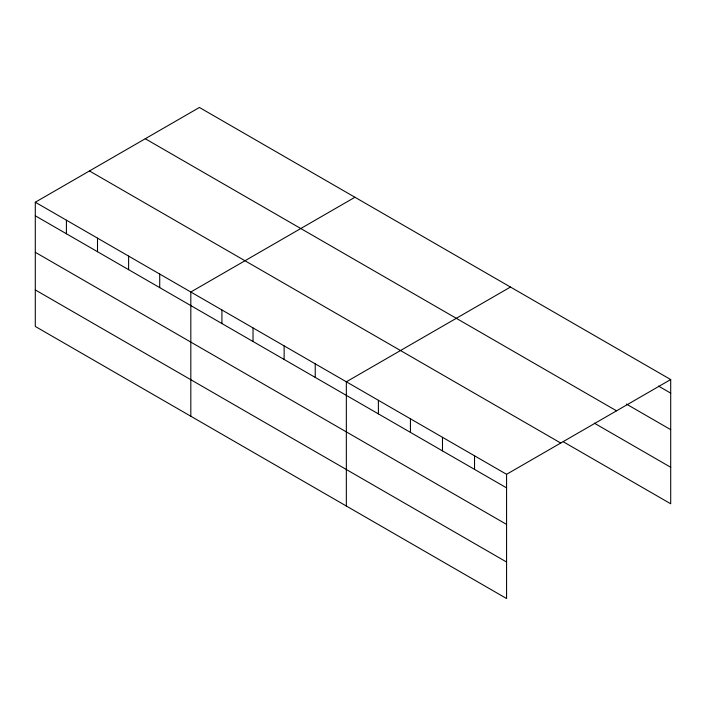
<?xml version="1.0" encoding="UTF-8"?>
<svg xmlns="http://www.w3.org/2000/svg" width="706" height="706" viewBox="0 0 706 706"><rect width="100%" height="100%" fill="white"/><g stroke="black" fill="none" stroke-linecap="round" stroke-linejoin="round"><path stroke-width="1.06" d="M35.3 202.225L506.573 474.308L506.573 598.529L35.3 326.446L35.3 202.225L199.427 107.471L670.7 379.554L670.7 503.775L563.247 441.744M354.941 197.256L190.823 292.01L190.823 416.231M510.464 287.042L346.346 381.805L346.346 506.025M506.573 474.308L670.7 379.554M658.451 386.058L670.7 393.127M626.398 404.07L670.7 429.645M145.259 138.738L616.541 410.821M594.355 423.185L670.7 467.266M89.459 170.958L560.74 443.041M35.3 215.798L506.573 487.881M35.3 252.307L506.573 524.399M35.3 289.928L506.573 562.02M474.529 455.811L474.529 469.384M442.485 437.305L442.485 450.878M410.433 418.808L410.433 432.381M378.39 400.302L378.39 413.875M315.238 363.846L315.238 377.419M284.13 345.887L284.13 359.46M253.03 327.928L253.03 341.501M221.922 309.969L221.922 323.542M159.715 274.052L159.715 287.624M128.616 256.093L128.616 269.666M97.507 238.143L97.507 251.715M66.408 220.184L66.408 233.757"/></g></svg>
